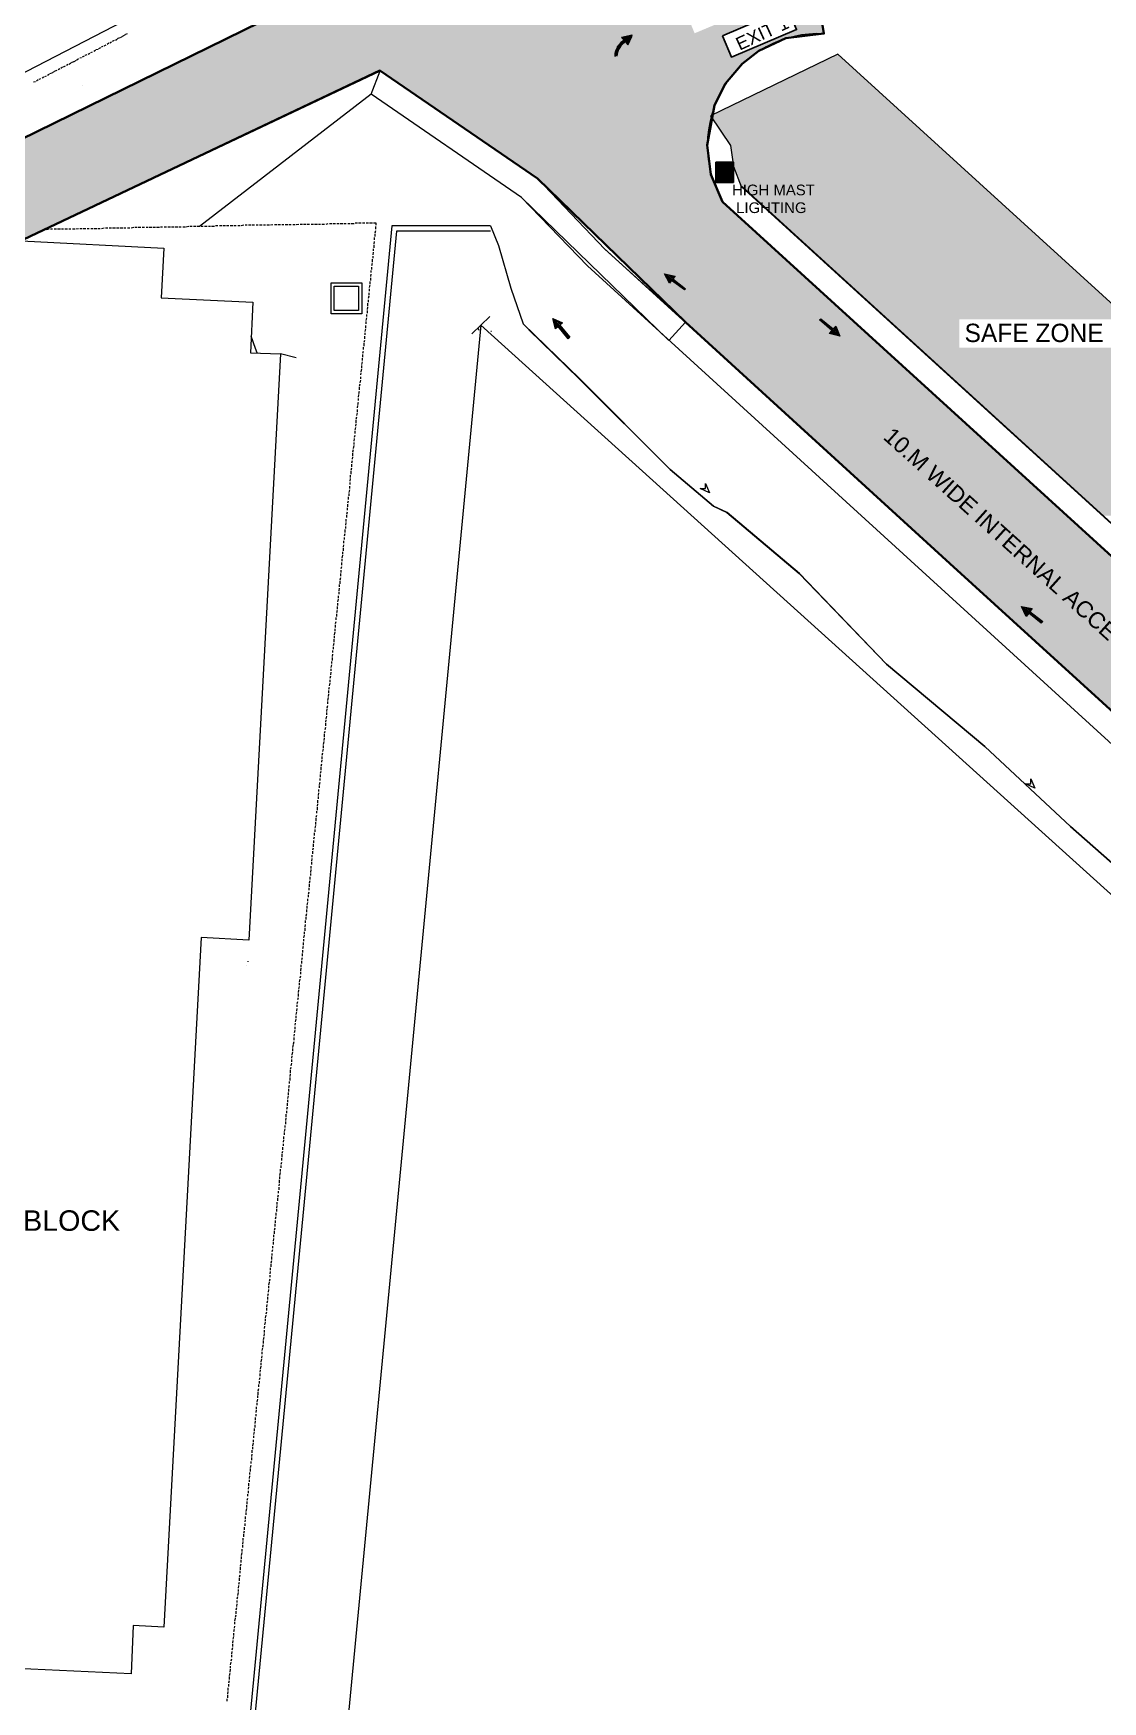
# Model space of a CAD drawing. Header units: inches. Extents: x 1969 to 240164, y 1364 to 46451.
# Drawn here: x 35956 to 42508, y 17221 to 27444 of the extents above; entities that cross this region are included whole.
import ezdxf

# ---------------------------------------------------------------- set-up
doc = ezdxf.new("R2010")
doc.units = ezdxf.units.IN
doc.header["$MEASUREMENT"] = 0
for name, color, linetype in [('PDF_0', 7, 'Continuous'), ('PDF_BOR', 7, 'Continuous'), ('PDF_BOUNDARY', 7, 'Continuous'), ('PDF_earth cutting area', 7, 'Continuous'), ('PDF_ESElevation', 7, 'Continuous'), ('PDF_ESMinor', 7, 'Continuous'), ('PDF_foot path', 7, 'Continuous'), ('PDF_HAT', 7, 'Continuous'), ('PDF_Lines', 7, 'Continuous'), ('PDF_RETAINING WALL', 7, 'Continuous'), ('PDF_ROAD', 7, 'Continuous'), ('PDF_Symbols', 7, 'Continuous'), ('PDF_TEX', 7, 'Continuous'), ('PDF_TEXT', 7, 'Continuous'), ('PDF_TEXT2', 7, 'Continuous'), ('PDF_TXT', 7, 'Continuous'), ('PDF_Wall', 7, 'Continuous')]:
    doc.layers.add(name, color=color, linetype=linetype)
doc.styles.add('PDF Arial-BoldMT', font='arial.ttf')
doc.styles.add('PDF ArialMT', font='arial.ttf')
doc.styles.add('PDF Century Gothic', font='GOTHIC.TTF')
doc.styles.add('PDF Swiss721BT-LightExtended', font='arial.ttf')

msp = doc.modelspace()

# ---------------------------------------------------------------- hatches: boundary and pattern name
at = {"true_color": 0xfecc66}
h = msp.add_hatch(color=31, dxfattribs=at)
h.dxf.hatch_style = 1
h.paths.add_polyline_path([(40008, 27445), (39953, 27576), (40566, 27834), (40621, 27703)])
h.paths.add_polyline_path([(40578, 27599), (40633, 27468), (40233, 27299), (40178, 27430)])
edge = h.paths.add_edge_path()
edge.add_line((23707, 23889), (23707, 23686))
edge.add_line((23707, 23686), (21592, 23686))
edge.add_arc((21564, 23607), 83.5, 70.25, 109.75)
edge.add_line((21536, 23686), (21474, 23686))
edge.add_line((21474, 23686), (21474, 23889))
edge.add_line((21474, 23889), (23707, 23889))
h.paths.add_polyline_path([(40197, 27137), (40129, 27004), (40084, 26760), (40108, 26579), (40179, 26411), (44055, 22880), (47494, 21707), (47774, 21649), (48167, 21655), (48594, 21785), (48790, 21898), (49229, 22268), (50678, 23493), (50859, 23700), (50983, 23900), (51091, 24170), (51148, 24488), (51994, 24489), (52290, 24049), (50850, 22718), (50715, 22527), (50622, 22255), (50606, 21925), (50606, 20998), (50696, 20675), (50767, 20545), (50964, 20320), (51058, 20250), (51197, 20207), (51390, 20233), (51524, 20325), (51622, 20504), (51622, 20774), (53221, 20774), (53221, 20166), (53323, 20166), (53323, 19249), (51851, 19249), (48877, 20484), (45964, 21489), (43694, 22263), (41572, 24195), (39951, 25675), (39044, 26554), (38079, 27216), (35857, 26162), (34994, 24093), (32861, 23926), (31214, 23858), (28068, 23728), (26624, 23671), (26125, 23749), (24768, 23544), (23828, 23544), (23273, 23447), (21482, 23347), (20702, 23347), (19976, 23180), (18648, 23099), (18526, 23021), (18459, 22934), (16812, 22382), (14065, 22382), (10292, 22150), (10400, 23009), (14055, 23234), (16269, 23125), (16401, 23137), (16540, 23173), (17389, 23515), (18149, 23728), (18899, 23820), (19843, 23872), (20739, 24015), (22123, 24080), (22771, 24080), (23780, 24247), (24704, 24247), (25375, 24342), (26135, 24458), (26582, 24376), (27206, 24393), (34200, 24679), (34926, 26329), (38395, 28030), (39198, 27689), (39688, 27615), (39863, 27632), (40108, 27695), (40153, 27713), (40297, 27792), (40553, 27873), (40726, 27893), (40800, 27443), (40566, 27414), (40402, 27338), (40299, 27258)])
at = {"true_color": 0xf1eb1f}
h = msp.add_hatch(color=2, dxfattribs=at)
h.dxf.hatch_style = 1
h.paths.add_polyline_path([(40249, 26656), (40137, 26656), (40137, 26531), (40249, 26531)])

# ---------------------------------------------------------------- linework, layer by layer
at = {"lineweight": 35}
for points in [[(34926, 26329), (38395, 28030), (39198, 27689), (39688, 27615), (39863, 27632), (40108, 27695), (40153, 27713), (40297, 27792), (40553, 27873), (40726, 27893), (40800, 27443), (40566, 27414), (40402, 27338), (40299, 27258), (40197, 27137), (40129, 27004), (40084, 26760), (40108, 26579), (40179, 26411), (44055, 22880)], [(43694, 22263), (41572, 24195), (39951, 25675), (39044, 26554), (38079, 27216), (35857, 26162)]]:
    msp.add_lwpolyline(points, dxfattribs=at)
for points in [[(34928, 26329), (38397, 28029), (39199, 27689), (39690, 27615), (39865, 27631), (40109, 27695), (40155, 27713), (40298, 27791), (40554, 27873), (40727, 27893), (40801, 27443), (40567, 27413), (40404, 27338), (40301, 27258), (40198, 27136), (40130, 27004), (40085, 26760), (40110, 26579), (40181, 26411), (44056, 22879)], [(43695, 22262), (41573, 24195), (39952, 25674), (39046, 26554), (38081, 27215), (35859, 26162)]]:
    msp.add_lwpolyline(points)
for points in [[(40178, 27430), (40578, 27599), (40633, 27468), (40233, 27299)], [(40137, 26656), (40246, 26656), (40246, 26531), (40137, 26531)]]:
    msp.add_lwpolyline(points, close=True)
at = {"layer": 'PDF_0', "lineweight": 0}
for points in [[(40886, 27317), (40106, 26939), (40228, 26758), (40246, 26629), (40293, 26506), (43320, 23749), (43992, 24488)], [(40075, 24686), (40099, 24628), (40041, 24655), (40075, 24655)], [(42069, 22876), (42093, 22818), (42035, 22845), (42069, 22845)]]:
    msp.add_lwpolyline(points, close=True, dxfattribs=at)
at = {"layer": 'PDF_0', "color": 41, "true_color": 0xf4ee51, "transparency": 33554559}
for points in [[(40886, 27317), (40985, 27229), (40699, 27229)], [(40699, 27229), (41302, 26939), (40106, 26939)], [(40985, 27229), (40699, 27229), (41302, 26939)], [(41302, 26939), (40106, 26939), (41500, 26758)], [(40106, 26939), (41500, 26758), (40228, 26758)], [(41500, 26758), (40228, 26758), (41643, 26629)], [(40228, 26758), (41643, 26629), (40246, 26629)], [(41643, 26629), (40246, 26629), (41779, 26506)], [(40246, 26629), (41779, 26506), (40293, 26506)], [(41779, 26506), (40293, 26506), (42673, 25692)], [(40293, 26506), (42673, 25692), (41186, 25692)], [(41629, 25692), (41186, 25692), (41629, 25518)], [(41186, 25692), (41629, 25518), (41381, 25518)], [(41381, 25518), (42509, 24488), (43992, 24488)], [(41381, 25518), (42863, 25518), (43992, 24488)]]:
    msp.add_solid(points, dxfattribs=at)
at = {"layer": 'PDF_BOR', "lineweight": 0}
msp.add_lwpolyline([(36738, 25824), (36738, 25824)], dxfattribs=at)
at = {"layer": 'PDF_BOUNDARY', "lineweight": 0}
for points in [[(58141, 26779), (58329, 27784), (58141, 26779), (58090, 25981), (58012, 25276), (57834, 22743), (57974, 20405), (57262, 20081), (57003, 19985), (52510, 18165), (43232, 21560), (38698, 25657), (38176, 20186), (37740, 15609), (29065, 15346), (24017, 15193), (18996, 15118), (19442, 16686), (8769, 16604), (8824, 18274), (8909, 20326), (8950, 20947), (9080, 21601), (9083, 21625)], [(38688, 25623), (38681, 25637)]]:
    msp.add_lwpolyline(points, dxfattribs=at)
at = {"layer": 'PDF_earth cutting area', "lineweight": 0}
msp.add_lwpolyline([(38756, 26264), (38807, 26145), (38882, 25882), (38957, 25664), (39305, 25327), (39857, 24771), (40123, 24546), (40208, 24509), (40651, 24134), (41183, 23578), (41786, 23074), (42311, 22583), (43405, 21622)], dxfattribs=at)
at = {"layer": 'PDF_ESElevation', "lineweight": 0}
for points in [[(39458, 26121), (39046, 26554), (38081, 27215)], [(39352, 26019), (38947, 26438), (38026, 27072)]]:
    msp.add_lwpolyline(points, dxfattribs=at)
msp.add_arc((40769, 26760), 683, 87.2865, 210.5915, dxfattribs=at)
at = {"layer": 'PDF_ESMinor', "lineweight": 0}
msp.add_lwpolyline([(37328, 25487), (37317, 25514), (37290, 25589)], dxfattribs=at)
at = {"layer": 'PDF_foot path', "lineweight": 0}
for points in [[(50993, 24488), (43992, 24488), (40886, 27317)], [(38026, 27072), (38026, 27072), (36973, 26261)], [(47544, 21846), (44135, 23009), (40300, 26506)], [(47496, 21707), (44056, 22879), (40181, 26411)], [(51852, 19249), (49490, 20231), (48706, 20555), (43695, 22262), (39451, 26128)], [(51822, 19099), (49432, 20091), (48651, 20415), (43617, 22129), (39352, 26019)]]:
    msp.add_lwpolyline(points, dxfattribs=at)
msp.add_lwpolyline([(38081, 27215), (39046, 26554), (39458, 26121), (39952, 25674), (39850, 25562), (38947, 26438), (38026, 27072)], close=True, dxfattribs=at)
at = {"layer": 'PDF_HAT', "lineweight": 0}
for points in [[(35327, 30648), (32740, 29308), (34250, 26353), (37638, 28105), (36090, 31043), (35467, 30723)], [(35882, 26172), (36755, 26128), (36738, 25824), (37300, 25797), (37287, 25487), (37471, 25480), (37277, 21887), (36983, 21904), (36755, 17678), (36568, 17688), (36554, 17391), (35235, 17453), (35224, 17238), (33830, 17309), (33858, 17831), (33609, 17845), (33837, 22075), (35092, 22003), (35136, 22583), (34850, 22603)]]:
    msp.add_lwpolyline(points, dxfattribs=at)
at = {"layer": 'PDF_Lines', "lineweight": 0}
for points in [[(43405, 21622), (42311, 22583), (41786, 23074), (41183, 23578), (40651, 24134), (40208, 24509), (40123, 24546), (39857, 24771), (39305, 25327), (38991, 25630)], [(38991, 25627), (39301, 25327), (39857, 24771), (40123, 24546), (40205, 24509), (40648, 24134), (41183, 23578), (41786, 23074), (42311, 22583), (43405, 21622)], [(37270, 21758), (37270, 21754)]]:
    msp.add_lwpolyline(points, dxfattribs=at)
at = {"layer": 'PDF_RETAINING WALL', "lineweight": 0}
for points in [[(38756, 26264), (38153, 26264), (37580, 20244), (37208, 16352), (33803, 16352), (33476, 16229)], [(38756, 26233), (38180, 26233), (37611, 20241), (37236, 16324), (33810, 16324), (33575, 16236)]]:
    msp.add_lwpolyline(points, dxfattribs=at)
at = {"layer": 'PDF_ROAD', "lineweight": 0}
msp.add_lwpolyline([(37566, 25456), (37471, 25480)], dxfattribs=at)
at = {"layer": 'PDF_Symbols', "lineweight": 0}
msp.add_lwpolyline([(38753, 25709), (38643, 25603)], close=True, dxfattribs=at)
at = {"layer": 'PDF_TEX', "lineweight": 0}
for points in [[(37781, 25916), (37969, 25916), (37969, 25726), (37781, 25726)], [(37798, 25896), (37948, 25896), (37948, 25746), (37798, 25746)]]:
    msp.add_lwpolyline(points, close=True, dxfattribs=at)
at = {"layer": 'PDF_TEXT2', "lineweight": 0}
for points in [[(37761, 26278), (37747, 26274)], [(37784, 26278), (37771, 26278)], [(37808, 26278), (37791, 26278)], [(37829, 26278), (37815, 26278)], [(37853, 26278), (37836, 26278)], [(37873, 26278), (37859, 26278)], [(37897, 26278), (37883, 26278)], [(37921, 26278), (37904, 26278)], [(37941, 26281), (37928, 26281)], [(37965, 26281), (37948, 26281)], [(37986, 26281), (37972, 26281)], [(38009, 26281), (37996, 26281)], [(38033, 26281), (38016, 26281)], [(38057, 26268), (38057, 26281), (38040, 26281)], [(36053, 26244), (36036, 26240)], [(36073, 26244), (36060, 26244)], [(36097, 26244), (36083, 26244)], [(36121, 26244), (36104, 26244)], [(36141, 26244), (36128, 26244)], [(36165, 26244), (36148, 26244)], [(36186, 26244), (36172, 26244)], [(36210, 26244), (36196, 26244)], [(36233, 26247), (36216, 26244)], [(36254, 26247), (36240, 26247)], [(36278, 26247), (36261, 26247)], [(36298, 26247), (36285, 26247)], [(36322, 26247), (36308, 26247)], [(36346, 26247), (36329, 26247)], [(36366, 26247), (36353, 26247)], [(36390, 26251), (36373, 26247)], [(36411, 26251), (36397, 26251)], [(36435, 26251), (36421, 26251)], [(36458, 26251), (36441, 26251)], [(36479, 26251), (36465, 26251)], [(36503, 26251), (36486, 26251)], [(36523, 26251), (36510, 26251)], [(36547, 26251), (36533, 26251)], [(36571, 26254), (36554, 26251)], [(36591, 26254), (36578, 26254)], [(36615, 26254), (36598, 26254)], [(36636, 26254), (36622, 26254)], [(36660, 26254), (36646, 26254)], [(36683, 26254), (36666, 26254)], [(36704, 26254), (36690, 26254)], [(36728, 26254), (36711, 26254)], [(36748, 26257), (36735, 26257)], [(36772, 26257), (36758, 26257)], [(36796, 26257), (36779, 26257)], [(36816, 26257), (36803, 26257)], [(36840, 26257), (36823, 26257)], [(36861, 26257), (36847, 26257)], [(36885, 26257), (36871, 26257)], [(36908, 26261), (36891, 26257)], [(36929, 26261), (36915, 26261)], [(36953, 26261), (36936, 26261)], [(36973, 26261), (36960, 26261)], [(36997, 26261), (36983, 26261)], [(37021, 26261), (37004, 26261)], [(37041, 26261), (37028, 26261)], [(37065, 26261), (37048, 26261)], [(37086, 26264), (37072, 26264)], [(37110, 26264), (37096, 26264)], [(37133, 26264), (37116, 26264)], [(37154, 26264), (37140, 26264)], [(37178, 26264), (37161, 26264)], [(37198, 26264), (37185, 26264)], [(37222, 26264), (37208, 26264)], [(37246, 26268), (37229, 26264)], [(37266, 26268), (37253, 26268)], [(37290, 26268), (37273, 26268)], [(37311, 26268), (37297, 26268)], [(37334, 26268), (37321, 26268)], [(37358, 26268), (37341, 26268)], [(37379, 26268), (37365, 26268)], [(37403, 26268), (37386, 26268)], [(37423, 26271), (37409, 26268)], [(37447, 26271), (37433, 26271)], [(37471, 26271), (37454, 26271)], [(37491, 26271), (37478, 26271)], [(37515, 26271), (37498, 26271)], [(37536, 26271), (37522, 26271)], [(37559, 26271), (37546, 26271)], [(37583, 26274), (37566, 26271)], [(37604, 26274), (37590, 26274)], [(37628, 26274), (37611, 26274)], [(37648, 26274), (37634, 26274)], [(37672, 26274), (37658, 26274)], [(37696, 26274), (37679, 26274)], [(37716, 26274), (37703, 26274)], [(37740, 26274), (37723, 26274)], [(38047, 26179), (38047, 26193)], [(38050, 26223), (38054, 26237)], [(38050, 26199), (38050, 26216)], [(38054, 26244), (38054, 26261)], [(38037, 26087), (38040, 26104)], [(38037, 26066), (38037, 26080)], [(38040, 26111), (38040, 26124)], [(38044, 26155), (38047, 26169)], [(38044, 26131), (38044, 26148)], [(38026, 25978), (38026, 25991)], [(38030, 26022), (38033, 26036)], [(38030, 25998), (38030, 26012)], [(38033, 26043), (38033, 26060)], [(38016, 25886), (38020, 25903)], [(38016, 25865), (38016, 25879)], [(38020, 25910), (38020, 25923)], [(38023, 25954), (38026, 25968)], [(38023, 25930), (38023, 25947)], [(38003, 25753), (38006, 25767)], [(38006, 25773), (38006, 25790)], [(38009, 25821), (38013, 25835)], [(38009, 25797), (38009, 25811)], [(38013, 25841), (38013, 25855)], [(37996, 25685), (37999, 25702)], [(37996, 25664), (37996, 25678)], [(37999, 25709), (37999, 25722)], [(38003, 25729), (38003, 25746)], [(37982, 25552), (37986, 25565)], [(37986, 25572), (37986, 25589)], [(37989, 25617), (37992, 25634)], [(37989, 25596), (37989, 25610)], [(37992, 25640), (37992, 25654)], [(37975, 25484), (37979, 25497)], [(37975, 25460), (37975, 25477)], [(37979, 25507), (37979, 25521)], [(37982, 25528), (37982, 25545)], [(37962, 25351), (37965, 25364)], [(37965, 25371), (37969, 25388)], [(37969, 25415), (37972, 25432)], [(37969, 25395), (37969, 25409)], [(37972, 25439), (37972, 25453)], [(37955, 25282), (37958, 25296)], [(37955, 25259), (37955, 25276)], [(37958, 25303), (37962, 25320)], [(37962, 25327), (37962, 25340)], [(37941, 25150), (37945, 25163)], [(37945, 25170), (37948, 25184)], [(37948, 25214), (37951, 25231)], [(37948, 25194), (37948, 25207)], [(37951, 25238), (37955, 25252)], [(37931, 25037), (37934, 25051)], [(37934, 25081), (37938, 25095)], [(37934, 25057), (37934, 25075)], [(37938, 25102), (37941, 25119)], [(37941, 25126), (37941, 25139)], [(37921, 24945), (37924, 24962)], [(37924, 24969), (37928, 24982)], [(37928, 25013), (37931, 25030)], [(37928, 24993), (37928, 25006)], [(37911, 24836), (37914, 24850)], [(37914, 24880), (37917, 24894)], [(37914, 24856), (37914, 24873)], [(37917, 24901), (37921, 24918)], [(37921, 24925), (37921, 24938)], [(37904, 24768), (37907, 24781)], [(37904, 24744), (37904, 24761)], [(37907, 24812), (37911, 24826)], [(37907, 24788), (37907, 24805)], [(37890, 24631), (37894, 24648)], [(37894, 24655), (37894, 24669)], [(37897, 24700), (37900, 24717)], [(37897, 24679), (37897, 24693)], [(37900, 24723), (37900, 24737)], [(37883, 24567), (37887, 24580)], [(37883, 24543), (37883, 24560)], [(37887, 24587), (37887, 24604)], [(37890, 24611), (37890, 24625)], [(37870, 24430), (37873, 24447)], [(37873, 24454), (37873, 24468)], [(37876, 24498), (37880, 24512)], [(37876, 24478), (37876, 24492)], [(37880, 24522), (37880, 24536)], [(37859, 24321), (37859, 24335)], [(37863, 24366), (37866, 24379)], [(37863, 24342), (37863, 24355)], [(37866, 24386), (37866, 24403)], [(37870, 24410), (37870, 24423)], [(37849, 24229), (37853, 24246)], [(37853, 24253), (37853, 24267)], [(37856, 24297), (37859, 24311)], [(37856, 24273), (37856, 24291)], [(37839, 24117), (37839, 24134)], [(37842, 24164), (37846, 24178)], [(37842, 24141), (37842, 24154)], [(37846, 24185), (37846, 24202)], [(37849, 24209), (37849, 24222)], [(37829, 24028), (37832, 24045)], [(37832, 24052), (37832, 24066)], [(37836, 24096), (37839, 24110)], [(37836, 24072), (37836, 24089)], [(37819, 23916), (37819, 23933)], [(37822, 23960), (37825, 23977)], [(37822, 23939), (37822, 23953)], [(37825, 23984), (37825, 23997)], [(37829, 24008), (37829, 24021)], [(37808, 23827), (37812, 23841)], [(37812, 23851), (37812, 23864)], [(37815, 23895), (37819, 23909)], [(37815, 23871), (37815, 23888)], [(37798, 23714), (37798, 23732)], [(37801, 23759), (37805, 23776)], [(37801, 23738), (37801, 23752)], [(37805, 23783), (37805, 23796)], [(37808, 23803), (37808, 23820)], [(37788, 23626), (37791, 23639)], [(37788, 23602), (37788, 23619)], [(37791, 23650), (37791, 23663)], [(37795, 23694), (37798, 23708)], [(37795, 23670), (37795, 23684)], [(37778, 23513), (37781, 23530)], [(37781, 23558), (37784, 23575)], [(37781, 23537), (37781, 23551)], [(37784, 23582), (37784, 23595)], [(37767, 23425), (37771, 23438)], [(37767, 23401), (37767, 23418)], [(37771, 23445), (37774, 23462)], [(37774, 23493), (37778, 23507)], [(37774, 23469), (37774, 23483)], [(37757, 23312), (37761, 23326)], [(37761, 23357), (37764, 23374)], [(37761, 23336), (37761, 23350)], [(37764, 23380), (37767, 23394)], [(37747, 23224), (37750, 23237)], [(37747, 23200), (37747, 23217)], [(37750, 23244), (37754, 23261)], [(37754, 23288), (37757, 23305)], [(37754, 23268), (37754, 23282)], [(37737, 23111), (37740, 23125)], [(37740, 23155), (37744, 23169)], [(37740, 23132), (37740, 23149)], [(37744, 23179), (37747, 23193)], [(37726, 23022), (37730, 23036)], [(37726, 22999), (37726, 23012)], [(37730, 23043), (37733, 23060)], [(37733, 23087), (37737, 23104)], [(37733, 23067), (37733, 23080)], [(37716, 22910), (37720, 22924)], [(37716, 22886), (37716, 22903)], [(37720, 22954), (37723, 22968)], [(37720, 22930), (37720, 22947)], [(37723, 22978), (37726, 22992)], [(37706, 22798), (37706, 22811)], [(37709, 22842), (37713, 22855)], [(37709, 22821), (37709, 22835)], [(37713, 22866), (37713, 22879)], [(37696, 22709), (37699, 22723)], [(37696, 22685), (37696, 22702)], [(37699, 22729), (37699, 22746)], [(37703, 22774), (37706, 22791)], [(37703, 22753), (37703, 22767)], [(37686, 22596), (37686, 22610)], [(37689, 22641), (37692, 22654)], [(37689, 22617), (37689, 22634)], [(37692, 22665), (37692, 22678)], [(37675, 22508), (37679, 22521)], [(37675, 22484), (37675, 22498)], [(37679, 22528), (37679, 22545)], [(37682, 22573), (37686, 22590)], [(37682, 22552), (37682, 22566)], [(37665, 22395), (37665, 22409)], [(37669, 22440), (37672, 22453)], [(37669, 22416), (37669, 22433)], [(37672, 22460), (37672, 22477)], [(37655, 22303), (37658, 22320)], [(37655, 22283), (37655, 22296)], [(37658, 22327), (37658, 22341)], [(37662, 22371), (37665, 22388)], [(37662, 22351), (37662, 22365)], [(37645, 22194), (37645, 22208)], [(37648, 22238), (37652, 22252)], [(37648, 22215), (37648, 22232)], [(37652, 22259), (37652, 22276)], [(37634, 22102), (37638, 22119)], [(37634, 22082), (37634, 22095)], [(37638, 22126), (37638, 22140)], [(37641, 22170), (37645, 22184)], [(37641, 22150), (37641, 22163)], [(37621, 21969), (37624, 21983)], [(37624, 21993), (37624, 22007)], [(37628, 22037), (37631, 22051)], [(37628, 22014), (37628, 22031)], [(37631, 22058), (37631, 22075)], [(37614, 21901), (37617, 21918)], [(37614, 21881), (37614, 21894)], [(37617, 21925), (37617, 21939)], [(37621, 21945), (37621, 21962)], [(37600, 21768), (37604, 21782)], [(37604, 21789), (37604, 21806)], [(37607, 21836), (37611, 21850)], [(37607, 21812), (37607, 21826)], [(37611, 21857), (37611, 21874)], [(37594, 21700), (37597, 21717)], [(37594, 21679), (37594, 21693)], [(37597, 21724), (37597, 21737)], [(37600, 21744), (37600, 21761)], [(37580, 21567), (37583, 21581)], [(37583, 21587), (37587, 21604)], [(37587, 21632), (37590, 21649)], [(37587, 21611), (37587, 21625)], [(37590, 21656), (37594, 21669)], [(37573, 21499), (37577, 21512)], [(37573, 21478), (37573, 21492)], [(37577, 21523), (37580, 21536)], [(37580, 21543), (37580, 21560)], [(37559, 21366), (37563, 21379)], [(37563, 21386), (37566, 21403)], [(37566, 21431), (37570, 21448)], [(37566, 21410), (37566, 21424)], [(37570, 21454), (37573, 21468)], [(37549, 21253), (37553, 21267)], [(37553, 21298), (37556, 21311)], [(37553, 21274), (37553, 21291)], [(37556, 21322), (37559, 21335)], [(37559, 21342), (37559, 21356)], [(37539, 21165), (37542, 21178)], [(37542, 21185), (37546, 21202)], [(37546, 21230), (37549, 21247)], [(37546, 21209), (37546, 21223)], [(37529, 21052), (37532, 21066)], [(37532, 21097), (37536, 21110)], [(37532, 21073), (37532, 21090)], [(37536, 21117), (37539, 21134)], [(37539, 21141), (37539, 21155)], [(37522, 20984), (37525, 20998)], [(37522, 20960), (37522, 20977)], [(37525, 21008), (37525, 21022)], [(37529, 21028), (37529, 21045)], [(37508, 20851), (37512, 20865)], [(37512, 20872), (37512, 20889)], [(37515, 20916), (37519, 20933)], [(37515, 20895), (37515, 20909)], [(37519, 20940), (37519, 20953)], [(37502, 20783), (37505, 20797)], [(37502, 20759), (37502, 20776)], [(37505, 20803), (37505, 20820)], [(37508, 20827), (37508, 20841)], [(37488, 20650), (37491, 20664)], [(37491, 20670), (37491, 20684)], [(37495, 20715), (37498, 20732)], [(37495, 20694), (37495, 20708)], [(37498, 20739), (37498, 20752)], [(37478, 20538), (37478, 20551)], [(37481, 20582), (37484, 20595)], [(37481, 20558), (37481, 20575)], [(37484, 20602), (37484, 20619)], [(37488, 20626), (37488, 20640)], [(37467, 20446), (37471, 20463)], [(37471, 20469), (37471, 20483)], [(37474, 20514), (37478, 20527)], [(37474, 20493), (37474, 20507)], [(37457, 20336), (37457, 20350)], [(37461, 20381), (37464, 20394)], [(37461, 20357), (37461, 20374)], [(37464, 20401), (37464, 20418)], [(37467, 20425), (37467, 20439)], [(37447, 20244), (37450, 20261)], [(37450, 20268), (37450, 20282)], [(37454, 20313), (37457, 20326)], [(37454, 20289), (37454, 20306)], [(37437, 20132), (37437, 20149)], [(37440, 20180), (37444, 20193)], [(37440, 20156), (37440, 20169)], [(37444, 20200), (37444, 20217)], [(37447, 20224), (37447, 20238)], [(37427, 20043), (37430, 20060)], [(37430, 20067), (37430, 20081)], [(37433, 20111), (37437, 20125)], [(37433, 20088), (37433, 20105)], [(37416, 19931), (37416, 19948)], [(37420, 19979), (37423, 19992)], [(37420, 19955), (37420, 19968)], [(37423, 19999), (37423, 20013)], [(37427, 20023), (37427, 20036)], [(37406, 19842), (37409, 19856)], [(37406, 19822), (37406, 19835)], [(37409, 19866), (37409, 19880)], [(37413, 19910), (37416, 19924)], [(37413, 19886), (37413, 19904)], [(37396, 19730), (37399, 19747)], [(37399, 19774), (37403, 19791)], [(37399, 19754), (37399, 19767)], [(37403, 19798), (37406, 19811)], [(37386, 19641), (37389, 19655)], [(37386, 19617), (37386, 19634)], [(37389, 19665), (37392, 19679)], [(37392, 19709), (37396, 19723)], [(37392, 19685), (37392, 19702)], [(37375, 19529), (37379, 19546)], [(37379, 19573), (37382, 19590)], [(37379, 19552), (37379, 19566)], [(37382, 19597), (37386, 19610)], [(37365, 19440), (37369, 19454)], [(37365, 19416), (37365, 19433)], [(37369, 19460), (37372, 19477)], [(37372, 19508), (37375, 19522)], [(37372, 19484), (37372, 19498)], [(37355, 19327), (37358, 19341)], [(37358, 19372), (37362, 19389)], [(37358, 19351), (37358, 19365)], [(37362, 19396), (37365, 19409)], [(37345, 19239), (37348, 19252)], [(37345, 19215), (37345, 19232)], [(37348, 19259), (37352, 19276)], [(37352, 19304), (37355, 19321)], [(37352, 19283), (37352, 19297)], [(37334, 19126), (37338, 19140)], [(37334, 19102), (37334, 19120)], [(37338, 19150), (37338, 19164)], [(37341, 19195), (37345, 19208)], [(37341, 19171), (37341, 19184)], [(37324, 19014), (37324, 19027)], [(37328, 19058), (37331, 19075)], [(37328, 19038), (37328, 19051)], [(37331, 19082), (37331, 19096)], [(37314, 18925), (37317, 18939)], [(37314, 18901), (37314, 18918)], [(37317, 18946), (37317, 18963)], [(37321, 18993), (37324, 19007)], [(37321, 18970), (37321, 18983)], [(37304, 18813), (37304, 18826)], [(37307, 18857), (37311, 18874)], [(37307, 18837), (37307, 18850)], [(37311, 18881), (37311, 18895)], [(37294, 18724), (37297, 18738)], [(37294, 18700), (37294, 18717)], [(37297, 18745), (37297, 18762)], [(37300, 18789), (37304, 18806)], [(37300, 18768), (37300, 18782)], [(37283, 18612), (37283, 18625)], [(37287, 18656), (37290, 18670)], [(37287, 18632), (37287, 18649)], [(37290, 18680), (37290, 18693)], [(37273, 18523), (37277, 18537)], [(37273, 18499), (37273, 18513)], [(37277, 18543), (37277, 18560)], [(37280, 18588), (37283, 18605)], [(37280, 18567), (37280, 18581)], [(37259, 18387), (37263, 18404)], [(37263, 18411), (37263, 18424)], [(37266, 18455), (37270, 18468)], [(37266, 18431), (37266, 18448)], [(37270, 18479), (37270, 18492)], [(37253, 18322), (37256, 18336)], [(37253, 18298), (37253, 18312)], [(37256, 18342), (37256, 18356)], [(37259, 18366), (37259, 18380)], [(37239, 18186), (37242, 18203)], [(37242, 18209), (37242, 18223)], [(37246, 18254), (37249, 18267)], [(37246, 18230), (37246, 18247)], [(37249, 18274), (37249, 18291)], [(37232, 18117), (37236, 18134)], [(37232, 18097), (37232, 18111)], [(37236, 18141), (37236, 18155)], [(37239, 18165), (37239, 18179)], [(37219, 17984), (37222, 17998)], [(37222, 18008), (37222, 18022)], [(37225, 18053), (37229, 18066)], [(37225, 18029), (37225, 18046)], [(37229, 18073), (37229, 18090)], [(37212, 17916), (37215, 17933)], [(37212, 17896), (37212, 17909)], [(37215, 17940), (37219, 17954)], [(37219, 17961), (37219, 17978)], [(37198, 17783), (37202, 17797)], [(37202, 17804), (37205, 17821)], [(37205, 17851), (37208, 17865)], [(37205, 17828), (37205, 17841)], [(37208, 17872), (37212, 17889)], [(37191, 17715), (37195, 17732)], [(37191, 17695), (37191, 17708)], [(37195, 17739), (37198, 17753)], [(37198, 17759), (37198, 17776)], [(37178, 17582), (37181, 17596)], [(37181, 17603), (37185, 17620)], [(37185, 17650), (37188, 17664)], [(37185, 17626), (37185, 17640)], [(37188, 17671), (37191, 17684)], [(37167, 17470), (37171, 17483)], [(37171, 17514), (37174, 17528)], [(37171, 17494), (37171, 17507)], [(37174, 17538), (37178, 17552)], [(37178, 17558), (37178, 17575)], [(37157, 17381), (37161, 17395)], [(37161, 17402), (37164, 17419)], [(37164, 17446), (37167, 17463)], [(37164, 17425), (37164, 17439)], [(37147, 17269), (37150, 17282)], [(37150, 17289), (37150, 17306)], [(37154, 17337), (37157, 17350)], [(37154, 17313), (37154, 17327)], [(37157, 17357), (37157, 17374)], [(37144, 17224), (37144, 17238)], [(37147, 17245), (37147, 17262)]]:
    msp.add_lwpolyline(points, dxfattribs=at)
at = {"layer": 'PDF_TXT', "lineweight": 0}
for points in [[(36441, 27396), (36452, 27403)], [(36458, 27403), (36469, 27409)], [(36472, 27413), (36486, 27420)], [(36489, 27420), (36503, 27427)], [(36506, 27430), (36520, 27437)], [(36523, 27440), (36533, 27444)], [(36240, 27294), (36251, 27297)], [(36257, 27300), (36268, 27307)], [(36274, 27311), (36285, 27314)], [(36291, 27317), (36302, 27324)], [(36308, 27328), (36319, 27331)], [(36326, 27335), (36336, 27341)], [(36339, 27345), (36353, 27348)], [(36356, 27352), (36370, 27358)], [(36373, 27362), (36383, 27365)], [(36390, 27369), (36401, 27375)], [(36407, 27379), (36418, 27386)], [(36424, 27386), (36435, 27392)], [(36043, 27188), (36053, 27195)], [(36056, 27198), (36070, 27202)], [(36073, 27205), (36087, 27212)], [(36090, 27215), (36101, 27219)], [(36107, 27222), (36118, 27229)], [(36124, 27232), (36135, 27239)], [(36141, 27239), (36152, 27246)], [(36158, 27249), (36169, 27256)], [(36176, 27256), (36186, 27263)], [(36189, 27266), (36203, 27273)], [(36206, 27273), (36220, 27280)], [(36223, 27283), (36233, 27290)], [(35957, 27147), (35968, 27150)], [(35974, 27154), (35985, 27161)], [(35991, 27164), (36002, 27167)], [(36009, 27171), (36019, 27178)], [(36026, 27181), (36036, 27185)], [(38759, 25620), (38763, 25620)], [(37263, 21731), (37263, 21731)], [(38316, 21642), (38316, 21645)]]:
    msp.add_lwpolyline(points, dxfattribs=at)
msp.add_lwpolyline([(36254, 27127), (36254, 27127), (36254, 27127)], close=True, dxfattribs=at)
at = {"layer": 'PDF_Wall', "lineweight": 0}
for points in [[(39625, 27433), (39533, 27362), (39625, 27433)], [(39584, 27392), (39598, 27375), (39625, 27433), (39560, 27420), (39577, 27403)], [(39622, 27423), (39598, 27375), (39622, 27423)], [(39526, 27304), (39516, 27304)]]:
    msp.add_lwpolyline(points, dxfattribs=at)
for points in [[(39598, 27375), (39598, 27375), (39598, 27375)], [(39888, 25957), (39874, 25940), (39952, 25879), (39946, 25872), (39867, 25930), (39854, 25913), (39823, 25971)], [(39199, 25671), (39182, 25657), (39243, 25582), (39233, 25572), (39172, 25647), (39155, 25634), (39138, 25698)], [(40832, 25606), (40849, 25623), (40774, 25688), (40781, 25695), (40856, 25634), (40873, 25651), (40897, 25589)], [(42076, 23919), (42062, 23902), (42141, 23841), (42131, 23830), (42056, 23892), (42039, 23871), (42011, 23933)]]:
    msp.add_lwpolyline(points, close=True, dxfattribs=at)
for radius, start, end in [(121, 118.9934, 177.1879), (107, 118.3232, 177.1)]:
    msp.add_arc((39639, 27300), radius, start, end, dxfattribs=at)
at = {"layer": 'PDF_Wall', "transparency": 33554559}
for points in [[(39622, 27423), (39526, 27352), (39625, 27433)], [(39526, 27352), (39625, 27433), (39533, 27362)], [(39533, 27362), (39625, 27433), (39625, 27433)], [(39625, 27433), (39533, 27362), (39615, 27433)], [(39533, 27362), (39615, 27433), (39543, 27379)], [(39615, 27433), (39543, 27379), (39615, 27430)], [(39543, 27379), (39615, 27430), (39547, 27382)], [(39547, 27382), (39577, 27403), (39560, 27392)], [(39574, 27403), (39612, 27430), (39560, 27420)], [(39622, 27423), (39584, 27392), (39567, 27382)], [(39577, 27403), (39574, 27403), (39612, 27430)], [(39577, 27403), (39615, 27430), (39612, 27430)], [(39598, 27375), (39622, 27423), (39584, 27392)], [(39584, 27392), (39622, 27423), (39622, 27423)], [(39530, 27321), (39516, 27311), (39537, 27338)], [(39516, 27311), (39537, 27338), (39516, 27324)], [(39537, 27338), (39516, 27324), (39519, 27324)], [(39516, 27324), (39537, 27338), (39537, 27338)], [(39530, 27314), (39516, 27304), (39530, 27321)], [(39516, 27304), (39530, 27321), (39516, 27311)], [(39526, 27304), (39530, 27314), (39516, 27304)], [(39537, 27338), (39519, 27324), (39543, 27355)], [(39519, 27324), (39543, 27355), (39523, 27338)], [(39550, 27365), (39523, 27345), (39554, 27369)], [(39523, 27345), (39554, 27369), (39526, 27348)], [(39543, 27355), (39523, 27338), (39550, 27365)], [(39523, 27338), (39550, 27365), (39523, 27345)], [(39554, 27369), (39526, 27348), (39567, 27382)], [(39526, 27348), (39567, 27382), (39526, 27352)], [(39830, 25957), (39946, 25872), (39823, 25971)], [(39946, 25872), (39823, 25971), (39949, 25876)], [(39823, 25971), (39949, 25876), (39836, 25968)], [(39854, 25913), (39830, 25957), (39867, 25930)], [(39874, 25940), (39836, 25968), (39888, 25957)], [(39949, 25876), (39836, 25968), (39952, 25879)], [(39141, 25685), (39233, 25572), (39138, 25698)], [(39233, 25572), (39138, 25698), (39240, 25579)], [(39138, 25698), (39240, 25579), (39151, 25692)], [(39155, 25634), (39141, 25685), (39172, 25647)], [(39182, 25657), (39151, 25692), (39199, 25671)], [(39240, 25579), (39151, 25692), (39243, 25582)], [(40777, 25692), (40883, 25593), (40774, 25688)], [(40781, 25695), (40897, 25589), (40777, 25692)], [(40897, 25589), (40777, 25692), (40883, 25593)], [(40893, 25603), (40781, 25695), (40897, 25589)], [(40849, 25623), (40883, 25593), (40832, 25606)], [(40873, 25651), (40893, 25603), (40856, 25634)], [(42018, 23919), (42131, 23830), (42011, 23933)], [(42131, 23830), (42011, 23933), (42134, 23837)], [(42011, 23933), (42134, 23837), (42025, 23929)], [(42062, 23902), (42025, 23929), (42076, 23919)], [(42134, 23837), (42025, 23929), (42141, 23841)], [(42039, 23871), (42018, 23919), (42056, 23892)]]:
    msp.add_solid(points, dxfattribs=at)

# ---------------------------------------------------------------- texts
at = {"layer": 'PDF_TEXT', "attachment_point": 4}
for s, insert, char_height, rotation, style in [('EXIT 1', (40267, 27374), 80, 24.7742, 'PDF Arial-BoldMT'), ('10.M WIDE INTERNAL ACCESS', (41190, 25000), 99.7, 318.0433, 'PDF Swiss721BT-LightExtended')]:
    msp.add_mtext(s, dxfattribs=dict(at, insert=insert, char_height=char_height, rotation=rotation, style=style))
for s, insert, char_height, style in [('HIGH MAST\\P LIGHTING', (40237, 26430), 65.4, 'PDF ArialMT'), ('SAFE ZONE', (41662, 25608), 112.4, 'PDF Century Gothic'), ('RAMANUJAN BLOCK', (34752, 20168), 125.62, 'PDF Swiss721BT-LightExtended')]:
    msp.add_mtext(s, dxfattribs=dict(at, insert=insert, char_height=char_height, style=style))

doc.saveas('drawing.dxf')
